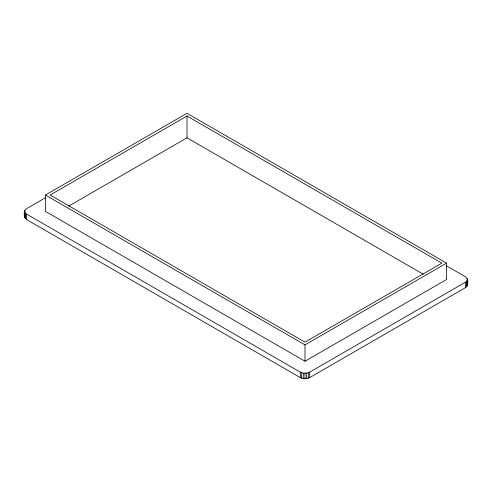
<?xml version="1.0" encoding="UTF-8"?>
<svg xmlns="http://www.w3.org/2000/svg" width="492" height="492" viewBox="0 0 492 492"><rect width="100%" height="100%" fill="white"/><g stroke="black" fill="none" stroke-linecap="round" stroke-linejoin="round"><path stroke-width="0.74" d="M446.176 265.643L465.444 276.768C468.642 278.663 468.642 285.778 465.444 287.666L309.708 377.579L306.719 378.576L303.263 378.576L300.274 377.579L26.556 219.549C23.358 217.661 23.358 210.545 26.556 208.651L45.19 197.895M24.6 216.824L24.828 215.828M467.4 279.493L466.508 281.418L465.444 282.217L309.708 372.13L306.719 373.127L303.263 373.127L300.274 372.13L26.556 214.1L25.492 213.307L24.6 211.375M45.43 195.029L187.009 113.289L446.57 263.146L446.57 279.493L304.991 361.233L45.43 211.375L45.43 195.029L304.991 344.886L446.57 263.146M187.009 116.014L50.153 195.029L304.991 342.161L441.847 263.146L187.009 116.014L187.009 137.815L423.218 274.185M68.751 206.087L187.009 137.815M467.172 283.945L467.4 284.942M467.172 278.497L467.172 285.938M466.508 281.418L466.508 286.867M465.444 282.217L465.444 287.666M309.708 372.13L309.708 377.579M308.33 372.745L308.33 378.194M306.719 373.127L306.719 378.576M304.991 344.886L304.991 361.233M304.991 373.262L304.991 378.711M303.263 373.127L303.263 378.576M301.651 372.745L301.651 378.194M300.274 372.13L300.274 377.579M26.556 214.1L26.556 219.549M25.492 213.307L25.492 218.755M24.828 210.379L24.828 217.827"/></g></svg>
